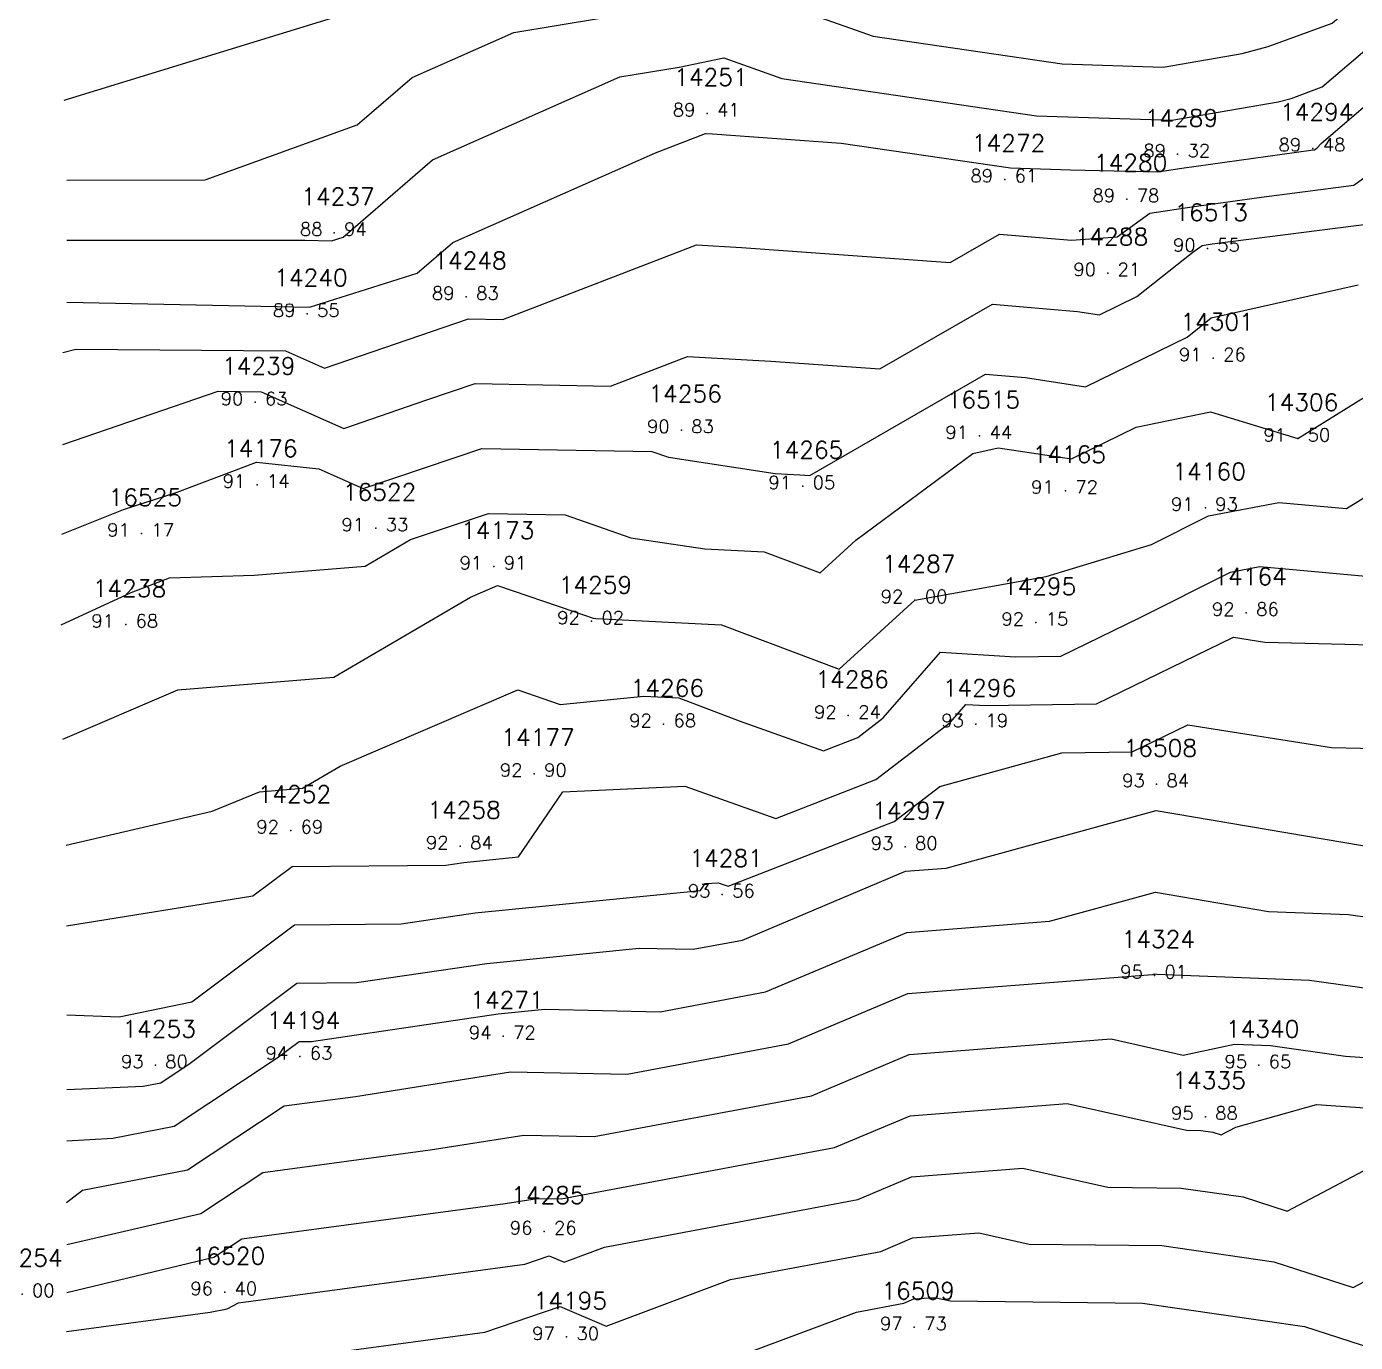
# Model space of a CAD drawing. Header units: millimetres. Extents: x 1412565 to 1412813, y 4931476 to 4931699.
# Drawn here: x 1412748.44 to 1412768.57, y 4931496.08 to 4931516.03 of the extents above; entities that cross this region are included whole.
import ezdxf
from ezdxf.enums import TextEntityAlignment as Align

# ---------------------------------------------------------------- set-up
doc = ezdxf.new("R2010")
doc.units = ezdxf.units.MM
for name, color, linetype in [('CIVIL', 50, 'Continuous'), ('CIVIL-DRAW', 80, 'Continuous'), ('CIVIL-NONAME', 130, 'Continuous'), ('CIVIL-TEXT', 240, 'Continuous'), ('CIVIL-Z', 50, 'Continuous'), ('Tcontours0', 7, 'Continuous'), ('Tcontours1', 7, 'Continuous'), ('Tcontours2', 7, 'Continuous')]:
    doc.layers.add(name, color=color, linetype=linetype)
doc.styles.add('CIVILCADMAIN', font='TXT.SHX')
doc.styles.get("Standard").update_dxf_attribs({"font": 'arial.ttf'})

# ---------------------------------------------------------------- blocks, each defined once
blk = doc.blocks.new('CIVIL-ZZ')
at = {"layer": 'CIVIL-DRAW'}
blk.add_point((0, 0), dxfattribs=at)
at = {"layer": 'CIVIL-NONAME'}
blk.add_attdef('NAME', text='', height=1.8, dxfattribs=at).set_placement((0, 2.1), align=Align.CENTER)
at = {"layer": 'CIVIL-TEXT', "flags": 8}
blk.add_attdef('TEXT', text='', height=2, dxfattribs=at).set_placement((0.2, -3.3), align=Align.CENTER)
at = {"layer": 'CIVIL-Z'}
blk.add_attdef('Z1', text='', height=1.6, dxfattribs=at).set_placement((-0.75, -0.225), align=Align.RIGHT)
blk.add_attdef('Z2', (0.75, -0.225), '', height=1.6, dxfattribs=at)

msp = doc.modelspace()

# ---------------------------------------------------------------- linework, layer by layer
at = {"layer": 'Tcontours0'}
for points, elevation in [([(1412748.989, 4931511.087), (1412749.183, 4931511.137), (1412752.361, 4931511.112), (1412752.953, 4931510.848), (1412754.945, 4931511.532), (1412755.134, 4931511.596), (1412755.654, 4931511.587), (1412758.588, 4931512.716), (1412759.272, 4931512.677), (1412762.431, 4931512.451), (1412763.179, 4931512.881), (1412764.274, 4931512.787), (1412764.962, 4931512.837), (1412765.459, 4931513.196), (1412766.129, 4931513.299), (1412767.152, 4931513.441), (1412768.549, 4931513.62), (1412769.563, 4931514.367)], 90), ([(1412749.043, 4931498.199), (1412749.288, 4931498.387), (1412750.875, 4931498.692), (1412752.342, 4931499.664), (1412753.42, 4931499.808), (1412755.773, 4931500.182), (1412757.54, 4931500.145), (1412759.985, 4931500.605), (1412761.793, 4931501.367), (1412765.499, 4931501.656), (1412765.53, 4931501.665), (1412765.564, 4931501.659), (1412767.879, 4931501.572), (1412769.25, 4931501.379)], 95)]:
    msp.add_lwpolyline(points, dxfattribs=dict(at, elevation=elevation))
at = {"layer": 'Tcontours1'}
for points, elevation in [([(1412749.007, 4931514.91), (1412753.848, 4931516.395), (1412753.975, 4931516.505), (1412754.21, 4931516.609), (1412757.29, 4931517.119), (1412759.631, 4931517.597), (1412762.645, 4931516.526), (1412764.524, 4931516.251), (1412765.525, 4931516.218), (1412766.31, 4931516.354), (1412766.909, 4931516.512), (1412768.367, 4931517.046), (1412769.183, 4931517.747)], 88), ([(1412749.05, 4931512.786), (1412752.661, 4931512.79), (1412753.06, 4931512.779), (1412753.235, 4931512.835), (1412754.59, 4931514.005), (1412757.43, 4931515.262), (1412758.326, 4931515.411), (1412759.006, 4931515.55), (1412759.883, 4931515.238), (1412763.739, 4931514.673), (1412765.794, 4931514.606), (1412767.405, 4931514.885), (1412767.599, 4931514.936), (1412768.072, 4931515.11), (1412769.805, 4931516.598)], 89), ([(1412748.974, 4931508.329), (1412749.906, 4931508.705), (1412750.721, 4931508.966), (1412751.922, 4931509.423), (1412752.867, 4931509.32), (1412753.537, 4931509.023), (1412754.031, 4931509.192), (1412755.336, 4931509.629), (1412757.913, 4931509.584), (1412758.166, 4931509.496), (1412759.782, 4931509.253), (1412760.156, 4931509.232), (1412760.306, 4931509.221), (1412762.971, 4931510.755), (1412763.574, 4931510.704), (1412764.485, 4931510.564), (1412766.024, 4931511.319), (1412766.387, 4931511.608), (1412768.616, 4931512.11)], 91), ([(1412748.99, 4931505.223), (1412750.732, 4931505.971), (1412753.094, 4931506.164), (1412755.165, 4931507.378), (1412755.575, 4931507.555), (1412756.731, 4931507.161), (1412757.023, 4931507.059), (1412757.066, 4931507.052), (1412758.97, 4931506.956), (1412760.751, 4931506.282), (1412761.9, 4931507.33), (1412763.887, 4931507.688), (1412765.482, 4931508.176), (1412766.347, 4931508.61), (1412767.413, 4931508.809), (1412768.439, 4931508.718), (1412769.721, 4931509.514)], 92), ([(1412749.043, 4931502.393), (1412751.867, 4931502.846), (1412752.462, 4931503.292), (1412754.793, 4931503.315), (1412755.065, 4931503.355), (1412755.892, 4931503.438), (1412756.562, 4931504.423), (1412758.414, 4931504.512), (1412759.79, 4931504.02), (1412761.309, 4931504.611), (1412762.434, 4931505.476), (1412762.673, 4931505.75), (1412762.986, 4931505.731), (1412764.65, 4931505.758), (1412766.726, 4931506.769), (1412767.203, 4931506.693), (1412769.424, 4931506.638)], 93), ([(1412749.05, 4931499.913), (1412750.206, 4931499.965), (1412750.471, 4931500.015), (1412750.918, 4931500.311), (1412752.535, 4931501.524), (1412753.435, 4931501.533), (1412755.411, 4931501.823), (1412757.721, 4931502.054), (1412758.54, 4931502.037), (1412759.287, 4931502.178), (1412761.757, 4931503.22), (1412762.375, 4931503.268), (1412765.556, 4931504.143), (1412768.951, 4931503.565)], 94), ([(1412749.049, 4931496.837), (1412751.278, 4931497.369), (1412751.698, 4931497.647), (1412755.69, 4931498.183), (1412756.175, 4931498.26), (1412756.54, 4931498.252), (1412760.683, 4931499.032), (1412761.828, 4931499.515), (1412764.205, 4931499.7), (1412766.014, 4931499.293), (1412766.229, 4931499.291), (1412766.411, 4931499.264), (1412766.54, 4931499.223), (1412766.764, 4931499.341), (1412767.986, 4931499.684), (1412769.676, 4931499.566)], 96), ([(1412752.686, 4931495.868), (1412755.383, 4931496.233), (1412756.522, 4931496.622), (1412757.221, 4931496.326), (1412759.104, 4931497.03), (1412761.381, 4931497.458), (1412761.864, 4931497.662), (1412762.867, 4931497.74), (1412763.63, 4931497.569), (1412765.641, 4931497.545), (1412767.337, 4931497.301), (1412768.54, 4931496.91), (1412769.953, 4931497.66)], 97)]:
    msp.add_lwpolyline(points, dxfattribs=dict(at, elevation=elevation))
at = {"layer": 'Tcontours2'}
for points, elevation in [([(1412749.05, 4931513.699), (1412751.142, 4931513.702), (1412753.45, 4931514.536), (1412754.283, 4931515.255), (1412755.82, 4931515.935), (1412757.808, 4931516.265), (1412759.318, 4931516.573), (1412761.264, 4931515.882), (1412764.132, 4931515.462), (1412765.66, 4931515.412), (1412766.857, 4931515.62), (1412767.254, 4931515.724), (1412768.219, 4931516.078), (1412769.494, 4931517.173)], 88.5), ([(1412749.05, 4931511.85), (1412752.724, 4931511.771), (1412754.358, 4931512.29), (1412754.897, 4931512.755), (1412757.968, 4931514.114), (1412758.725, 4931514.406), (1412758.83, 4931514.4), (1412760.779, 4931514.26), (1412763.346, 4931513.884), (1412764.254, 4931513.854), (1412765.579, 4931513.824), (1412765.946, 4931513.881), (1412767.9, 4931514.152), (1412767.954, 4931514.158), (1412767.993, 4931514.187), (1412768.057, 4931514.255), (1412770.116, 4931516.024)], 89.5), ([(1412748.989, 4931509.688), (1412751.339, 4931510.497), (1412751.995, 4931510.491), (1412753.245, 4931509.935), (1412754.488, 4931510.362), (1412755.235, 4931510.613), (1412757.284, 4931510.577), (1412758.451, 4931511.026), (1412759.714, 4931510.955), (1412761.369, 4931510.836), (1412763.075, 4931511.818), (1412764.363, 4931511.708), (1412764.697, 4931511.656), (1412765.262, 4931511.934), (1412766.108, 4931512.606), (1412766.251, 4931512.709), (1412766.312, 4931512.718), (1412766.405, 4931512.731), (1412769.143, 4931513.081)], 90.5), ([(1412748.964, 4931506.954), (1412750.025, 4931507.447), (1412750.603, 4931507.667), (1412751.889, 4931507.711), (1412753.569, 4931507.848), (1412754.255, 4931508.25), (1412755.437, 4931508.646), (1412756.598, 4931508.626), (1412757.594, 4931508.277), (1412758.715, 4931508.109), (1412759.617, 4931508.063), (1412760.461, 4931507.744), (1412761.005, 4931508.241), (1412762.775, 4931509.553), (1412763.159, 4931509.642), (1412764.273, 4931509.471), (1412765.251, 4931509.951), (1412766.377, 4931510.187), (1412767.7, 4931509.78), (1412769.604, 4931510.963)], 91.5), ([(1412749.039, 4931503.618), (1412751.25, 4931504.131), (1412751.97, 4931504.427), (1412752.62, 4931504.48), (1412753.19, 4931504.814), (1412755.884, 4931505.969), (1412756.525, 4931505.75), (1412757.793, 4931505.875), (1412758.323, 4931505.849), (1412759.235, 4931505.503), (1412760.514, 4931505.046), (1412761.033, 4931505.248), (1412761.418, 4931505.544), (1412762.287, 4931506.54), (1412763.424, 4931506.472), (1412764.109, 4931506.483), (1412765.303, 4931507.064), (1412766.68, 4931507.755), (1412767.126, 4931507.839), (1412769.177, 4931507.656)], 92.5), ([(1412749.049, 4931501.042), (1412749.842, 4931501.014), (1412750.944, 4931501.242), (1412752.498, 4931502.408), (1412754.114, 4931502.424), (1412755.238, 4931502.589), (1412758.649, 4931502.931), (1412758.721, 4931503.036), (1412758.919, 4931503.046), (1412759.067, 4931502.993), (1412761.585, 4931503.973), (1412762.276, 4931504.505), (1412764.127, 4931505.016), (1412765.192, 4931505.033), (1412766.032, 4931505.442), (1412768.212, 4931505.097), (1412769.531, 4931505.064)], 93.5), ([(1412749.048, 4931499.135), (1412749.747, 4931499.176), (1412750.673, 4931499.354), (1412752.237, 4931500.39), (1412752.571, 4931500.64), (1412752.756, 4931500.642), (1412755.584, 4931501.057), (1412756.29, 4931501.128), (1412758.04, 4931501.091), (1412759.636, 4931501.391), (1412761.775, 4931502.293), (1412763.937, 4931502.462), (1412765.543, 4931502.904), (1412767.257, 4931502.612), (1412768.47, 4931502.566), (1412769.188, 4931502.465)], 94.5), ([(1412749.049, 4931497.564), (1412751.077, 4931498.031), (1412752.02, 4931498.655), (1412754.555, 4931498.996), (1412755.974, 4931499.221), (1412757.04, 4931499.198), (1412760.334, 4931499.818), (1412761.811, 4931500.441), (1412764.874, 4931500.68), (1412765.964, 4931500.435), (1412766.74, 4931500.599), (1412767.287, 4931500.578), (1412768.424, 4931500.418), (1412769.363, 4931500.353)], 95.5), ([(1412749.043, 4931496.244), (1412751.219, 4931496.536), (1412751.476, 4931496.589), (1412751.648, 4931496.678), (1412755.989, 4931497.265), (1412756.358, 4931497.391), (1412756.585, 4931497.295), (1412757.196, 4931497.523), (1412761.032, 4931498.245), (1412761.846, 4931498.588), (1412763.536, 4931498.72), (1412764.822, 4931498.431), (1412765.935, 4931498.418), (1412766.874, 4931498.283), (1412767.54, 4931498.067), (1412768.695, 4931498.679)], 96.5), ([(1412757.856, 4931495.357), (1412761.012, 4931496.537), (1412761.729, 4931496.672), (1412761.882, 4931496.736), (1412762.198, 4931496.761), (1412762.438, 4931496.707), (1412765.346, 4931496.672), (1412767.8, 4931496.32), (1412769.003, 4931495.929)], 97.5)]:
    msp.add_lwpolyline(points, dxfattribs=dict(at, elevation=elevation))

# ---------------------------------------------------------------- block references
at = {"layer": 'CIVIL'}
ref = msp.add_blockref('CIVIL-ZZ', (1412758.75, 4931514.71, 89.41), dxfattribs=dict(at, xscale=0.2, yscale=0.2))
ref.add_attrib('Z2', '41', (1412758.9, 4931514.665), dxfattribs={"layer": 'CIVIL-Z', "height": 0.2, "style": 'CIVILCADMAIN'})
ref.add_attrib('Z1', '89', (1412758.23, 4931514.665), dxfattribs={"layer": 'CIVIL-Z', "height": 0.2, "style": 'CIVILCADMAIN'})
ref.add_attrib('NAME', '14251', (1412758.25, 4931515.13), dxfattribs={"layer": 'CIVIL-NONAME', "height": 0.26, "style": 'CIVILCADMAIN'})
ref = msp.add_blockref('CIVIL-ZZ', (1412765.88, 4931514.09, 89.32), dxfattribs=dict(at, xscale=0.2, yscale=0.2))
ref.add_attrib('Z2', '32', (1412766.03, 4931514.045), dxfattribs={"layer": 'CIVIL-Z', "height": 0.2, "style": 'CIVILCADMAIN'})
ref.add_attrib('Z1', '89', (1412765.36, 4931514.045), dxfattribs={"layer": 'CIVIL-Z', "height": 0.2, "style": 'CIVILCADMAIN'})
ref.add_attrib('NAME', '14289', (1412765.38, 4931514.51), dxfattribs={"layer": 'CIVIL-NONAME', "height": 0.26, "style": 'CIVILCADMAIN'})
ref = msp.add_blockref('CIVIL-ZZ', (1412767.93, 4931514.18, 89.48), dxfattribs=dict(at, xscale=0.2, yscale=0.2))
ref.add_attrib('Z2', '48', (1412768.08, 4931514.135), dxfattribs={"layer": 'CIVIL-Z', "height": 0.2, "style": 'CIVILCADMAIN'})
ref.add_attrib('Z1', '89', (1412767.41, 4931514.135), dxfattribs={"layer": 'CIVIL-Z', "height": 0.2, "style": 'CIVILCADMAIN'})
ref.add_attrib('NAME', '14294', (1412767.43, 4931514.6), dxfattribs={"layer": 'CIVIL-NONAME', "height": 0.26, "style": 'CIVILCADMAIN'})
ref = msp.add_blockref('CIVIL-ZZ', (1412763.26, 4931513.71, 89.61), dxfattribs=dict(at, xscale=0.2, yscale=0.2))
ref.add_attrib('Z2', '61', (1412763.41, 4931513.665), dxfattribs={"layer": 'CIVIL-Z', "height": 0.2, "style": 'CIVILCADMAIN'})
ref.add_attrib('Z1', '89', (1412762.74, 4931513.665), dxfattribs={"layer": 'CIVIL-Z', "height": 0.2, "style": 'CIVILCADMAIN'})
ref.add_attrib('NAME', '14272', (1412762.76, 4931514.13), dxfattribs={"layer": 'CIVIL-NONAME', "height": 0.26, "style": 'CIVILCADMAIN'})
ref = msp.add_blockref('CIVIL-ZZ', (1412765.11, 4931513.41, 89.78), dxfattribs=dict(at, xscale=0.2, yscale=0.2))
ref.add_attrib('Z2', '78', (1412765.26, 4931513.365), dxfattribs={"layer": 'CIVIL-Z', "height": 0.2, "style": 'CIVILCADMAIN'})
ref.add_attrib('Z1', '89', (1412764.59, 4931513.365), dxfattribs={"layer": 'CIVIL-Z', "height": 0.2, "style": 'CIVILCADMAIN'})
ref.add_attrib('NAME', '14280', (1412764.61, 4931513.83), dxfattribs={"layer": 'CIVIL-NONAME', "height": 0.26, "style": 'CIVILCADMAIN'})
ref = msp.add_blockref('CIVIL-ZZ', (1412753.1, 4931512.9, 88.94), dxfattribs=dict(at, xscale=0.2, yscale=0.2))
ref.add_attrib('Z2', '94', (1412753.25, 4931512.855), dxfattribs={"layer": 'CIVIL-Z', "height": 0.2, "style": 'CIVILCADMAIN'})
ref.add_attrib('Z1', '88', (1412752.58, 4931512.855), dxfattribs={"layer": 'CIVIL-Z', "height": 0.2, "style": 'CIVILCADMAIN'})
ref.add_attrib('NAME', '14237', (1412752.6, 4931513.32), dxfattribs={"layer": 'CIVIL-NONAME', "height": 0.26, "style": 'CIVILCADMAIN'})
ref = msp.add_blockref('CIVIL-ZZ', (1412766.33, 4931512.66, 90.55), dxfattribs=dict(at, xscale=0.2, yscale=0.2))
ref.add_attrib('Z2', '55', (1412766.48, 4931512.615), dxfattribs={"layer": 'CIVIL-Z', "height": 0.2, "style": 'CIVILCADMAIN'})
ref.add_attrib('Z1', '90', (1412765.81, 4931512.615), dxfattribs={"layer": 'CIVIL-Z', "height": 0.2, "style": 'CIVILCADMAIN'})
ref.add_attrib('NAME', '16513', (1412765.83, 4931513.08), dxfattribs={"layer": 'CIVIL-NONAME', "height": 0.26, "style": 'CIVILCADMAIN'})
ref = msp.add_blockref('CIVIL-ZZ', (1412764.82, 4931512.29, 90.21), dxfattribs=dict(at, xscale=0.2, yscale=0.2))
ref.add_attrib('Z2', '21', (1412764.97, 4931512.245), dxfattribs={"layer": 'CIVIL-Z', "height": 0.2, "style": 'CIVILCADMAIN'})
ref.add_attrib('Z1', '90', (1412764.3, 4931512.245), dxfattribs={"layer": 'CIVIL-Z', "height": 0.2, "style": 'CIVILCADMAIN'})
ref.add_attrib('NAME', '14288', (1412764.32, 4931512.71), dxfattribs={"layer": 'CIVIL-NONAME', "height": 0.26, "style": 'CIVILCADMAIN'})
ref = msp.add_blockref('CIVIL-ZZ', (1412755.1, 4931511.93, 89.83), dxfattribs=dict(at, xscale=0.2, yscale=0.2))
ref.add_attrib('Z2', '83', (1412755.25, 4931511.885), dxfattribs={"layer": 'CIVIL-Z', "height": 0.2, "style": 'CIVILCADMAIN'})
ref.add_attrib('Z1', '89', (1412754.58, 4931511.885), dxfattribs={"layer": 'CIVIL-Z', "height": 0.2, "style": 'CIVILCADMAIN'})
ref.add_attrib('NAME', '14248', (1412754.6, 4931512.35), dxfattribs={"layer": 'CIVIL-NONAME', "height": 0.26, "style": 'CIVILCADMAIN'})
ref = msp.add_blockref('CIVIL-ZZ', (1412752.69, 4931511.67, 89.55), dxfattribs=dict(at, xscale=0.2, yscale=0.2))
ref.add_attrib('Z2', '55', (1412752.84, 4931511.625), dxfattribs={"layer": 'CIVIL-Z', "height": 0.2, "style": 'CIVILCADMAIN'})
ref.add_attrib('Z1', '89', (1412752.17, 4931511.625), dxfattribs={"layer": 'CIVIL-Z', "height": 0.2, "style": 'CIVILCADMAIN'})
ref.add_attrib('NAME', '14240', (1412752.19, 4931512.09), dxfattribs={"layer": 'CIVIL-NONAME', "height": 0.26, "style": 'CIVILCADMAIN'})
ref = msp.add_blockref('CIVIL-ZZ', (1412766.42, 4931511, 91.26), dxfattribs=dict(at, xscale=0.2, yscale=0.2))
ref.add_attrib('Z2', '26', (1412766.57, 4931510.955), dxfattribs={"layer": 'CIVIL-Z', "height": 0.2, "style": 'CIVILCADMAIN'})
ref.add_attrib('Z1', '91', (1412765.9, 4931510.955), dxfattribs={"layer": 'CIVIL-Z', "height": 0.2, "style": 'CIVILCADMAIN'})
ref.add_attrib('NAME', '14301', (1412765.92, 4931511.42), dxfattribs={"layer": 'CIVIL-NONAME', "height": 0.26, "style": 'CIVILCADMAIN'})
ref = msp.add_blockref('CIVIL-ZZ', (1412751.9, 4931510.33, 90.63), dxfattribs=dict(at, xscale=0.2, yscale=0.2))
ref.add_attrib('Z2', '63', (1412752.05, 4931510.285), dxfattribs={"layer": 'CIVIL-Z', "height": 0.2, "style": 'CIVILCADMAIN'})
ref.add_attrib('Z1', '90', (1412751.38, 4931510.285), dxfattribs={"layer": 'CIVIL-Z', "height": 0.2, "style": 'CIVILCADMAIN'})
ref.add_attrib('NAME', '14239', (1412751.4, 4931510.75), dxfattribs={"layer": 'CIVIL-NONAME', "height": 0.26, "style": 'CIVILCADMAIN'})
ref = msp.add_blockref('CIVIL-ZZ', (1412758.36, 4931509.91, 90.83), dxfattribs=dict(at, xscale=0.2, yscale=0.2))
ref.add_attrib('Z2', '83', (1412758.51, 4931509.865), dxfattribs={"layer": 'CIVIL-Z', "height": 0.2, "style": 'CIVILCADMAIN'})
ref.add_attrib('Z1', '90', (1412757.84, 4931509.865), dxfattribs={"layer": 'CIVIL-Z', "height": 0.2, "style": 'CIVILCADMAIN'})
ref.add_attrib('NAME', '14256', (1412757.86, 4931510.33), dxfattribs={"layer": 'CIVIL-NONAME', "height": 0.26, "style": 'CIVILCADMAIN'})
ref = msp.add_blockref('CIVIL-ZZ', (1412762.88, 4931509.82, 91.44), dxfattribs=dict(at, xscale=0.2, yscale=0.2))
ref.add_attrib('Z2', '44', (1412763.03, 4931509.775), dxfattribs={"layer": 'CIVIL-Z', "height": 0.2, "style": 'CIVILCADMAIN'})
ref.add_attrib('Z1', '91', (1412762.36, 4931509.775), dxfattribs={"layer": 'CIVIL-Z', "height": 0.2, "style": 'CIVILCADMAIN'})
ref.add_attrib('NAME', '16515', (1412762.38, 4931510.24), dxfattribs={"layer": 'CIVIL-NONAME', "height": 0.26, "style": 'CIVILCADMAIN'})
ref = msp.add_blockref('CIVIL-ZZ', (1412767.7, 4931509.78, 91.5), dxfattribs=dict(at, xscale=0.2, yscale=0.2))
ref.add_attrib('Z2', '50', (1412767.85, 4931509.735), dxfattribs={"layer": 'CIVIL-Z', "height": 0.2, "style": 'CIVILCADMAIN'})
ref.add_attrib('Z1', '91', (1412767.18, 4931509.735), dxfattribs={"layer": 'CIVIL-Z', "height": 0.2, "style": 'CIVILCADMAIN'})
ref.add_attrib('NAME', '14306', (1412767.2, 4931510.2), dxfattribs={"layer": 'CIVIL-NONAME', "height": 0.26, "style": 'CIVILCADMAIN'})
ref = msp.add_blockref('CIVIL-ZZ', (1412751.93, 4931509.08, 91.14), dxfattribs=dict(at, xscale=0.2, yscale=0.2))
ref.add_attrib('Z2', '14', (1412752.08, 4931509.035), dxfattribs={"layer": 'CIVIL-Z', "height": 0.2, "style": 'CIVILCADMAIN'})
ref.add_attrib('Z1', '91', (1412751.41, 4931509.035), dxfattribs={"layer": 'CIVIL-Z', "height": 0.2, "style": 'CIVILCADMAIN'})
ref.add_attrib('NAME', '14176', (1412751.43, 4931509.5), dxfattribs={"layer": 'CIVIL-NONAME', "height": 0.26, "style": 'CIVILCADMAIN'})
ref = msp.add_blockref('CIVIL-ZZ', (1412760.2, 4931509.06, 91.05), dxfattribs=dict(at, xscale=0.2, yscale=0.2))
ref.add_attrib('Z2', '05', (1412760.35, 4931509.015), dxfattribs={"layer": 'CIVIL-Z', "height": 0.2, "style": 'CIVILCADMAIN'})
ref.add_attrib('Z1', '91', (1412759.68, 4931509.015), dxfattribs={"layer": 'CIVIL-Z', "height": 0.2, "style": 'CIVILCADMAIN'})
ref.add_attrib('NAME', '14265', (1412759.7, 4931509.48), dxfattribs={"layer": 'CIVIL-NONAME', "height": 0.26, "style": 'CIVILCADMAIN'})
ref = msp.add_blockref('CIVIL-ZZ', (1412764.18, 4931508.99, 91.72), dxfattribs=dict(at, xscale=0.2, yscale=0.2))
ref.add_attrib('Z2', '72', (1412764.33, 4931508.945), dxfattribs={"layer": 'CIVIL-Z', "height": 0.2, "style": 'CIVILCADMAIN'})
ref.add_attrib('Z1', '91', (1412763.66, 4931508.945), dxfattribs={"layer": 'CIVIL-Z', "height": 0.2, "style": 'CIVILCADMAIN'})
ref.add_attrib('NAME', '14165', (1412763.68, 4931509.41), dxfattribs={"layer": 'CIVIL-NONAME', "height": 0.26, "style": 'CIVILCADMAIN'})
ref = msp.add_blockref('CIVIL-ZZ', (1412766.3, 4931508.73, 91.93), dxfattribs=dict(at, xscale=0.2, yscale=0.2))
ref.add_attrib('Z2', '93', (1412766.45, 4931508.685), dxfattribs={"layer": 'CIVIL-Z', "height": 0.2, "style": 'CIVILCADMAIN'})
ref.add_attrib('Z1', '91', (1412765.78, 4931508.685), dxfattribs={"layer": 'CIVIL-Z', "height": 0.2, "style": 'CIVILCADMAIN'})
ref.add_attrib('NAME', '14160', (1412765.8, 4931509.15), dxfattribs={"layer": 'CIVIL-NONAME', "height": 0.26, "style": 'CIVILCADMAIN'})
ref = msp.add_blockref('CIVIL-ZZ', (1412750.18, 4931508.34, 91.17), dxfattribs=dict(at, xscale=0.2, yscale=0.2))
ref.add_attrib('Z2', '17', (1412750.33, 4931508.295), dxfattribs={"layer": 'CIVIL-Z', "height": 0.2, "style": 'CIVILCADMAIN'})
ref.add_attrib('Z1', '91', (1412749.66, 4931508.295), dxfattribs={"layer": 'CIVIL-Z', "height": 0.2, "style": 'CIVILCADMAIN'})
ref.add_attrib('NAME', '16525', (1412749.68, 4931508.76), dxfattribs={"layer": 'CIVIL-NONAME', "height": 0.26, "style": 'CIVILCADMAIN'})
ref = msp.add_blockref('CIVIL-ZZ', (1412753.73, 4931508.42, 91.33), dxfattribs=dict(at, xscale=0.2, yscale=0.2))
ref.add_attrib('Z2', '33', (1412753.88, 4931508.375), dxfattribs={"layer": 'CIVIL-Z', "height": 0.2, "style": 'CIVILCADMAIN'})
ref.add_attrib('Z1', '91', (1412753.21, 4931508.375), dxfattribs={"layer": 'CIVIL-Z', "height": 0.2, "style": 'CIVILCADMAIN'})
ref.add_attrib('NAME', '16522', (1412753.23, 4931508.84), dxfattribs={"layer": 'CIVIL-NONAME', "height": 0.26, "style": 'CIVILCADMAIN'})
ref = msp.add_blockref('CIVIL-ZZ', (1412755.52, 4931507.84, 91.91), dxfattribs=dict(at, xscale=0.2, yscale=0.2))
ref.add_attrib('Z2', '91', (1412755.67, 4931507.795), dxfattribs={"layer": 'CIVIL-Z', "height": 0.2, "style": 'CIVILCADMAIN'})
ref.add_attrib('Z1', '91', (1412755, 4931507.795), dxfattribs={"layer": 'CIVIL-Z', "height": 0.2, "style": 'CIVILCADMAIN'})
ref.add_attrib('NAME', '14173', (1412755.02, 4931508.26), dxfattribs={"layer": 'CIVIL-NONAME', "height": 0.26, "style": 'CIVILCADMAIN'})
ref = msp.add_blockref('CIVIL-ZZ', (1412761.9, 4931507.33, 92), dxfattribs=dict(at, xscale=0.2, yscale=0.2))
ref.add_attrib('Z2', '00', (1412762.05, 4931507.285), dxfattribs={"layer": 'CIVIL-Z', "height": 0.2, "style": 'CIVILCADMAIN'})
ref.add_attrib('Z1', '92', (1412761.38, 4931507.285), dxfattribs={"layer": 'CIVIL-Z', "height": 0.2, "style": 'CIVILCADMAIN'})
ref.add_attrib('NAME', '14287', (1412761.4, 4931507.75), dxfattribs={"layer": 'CIVIL-NONAME', "height": 0.26, "style": 'CIVILCADMAIN'})
ref = msp.add_blockref('CIVIL-ZZ', (1412766.92, 4931507.14, 92.86), dxfattribs=dict(at, xscale=0.2, yscale=0.2))
ref.add_attrib('Z2', '86', (1412767.07, 4931507.095), dxfattribs={"layer": 'CIVIL-Z', "height": 0.2, "style": 'CIVILCADMAIN'})
ref.add_attrib('Z1', '92', (1412766.4, 4931507.095), dxfattribs={"layer": 'CIVIL-Z', "height": 0.2, "style": 'CIVILCADMAIN'})
ref.add_attrib('NAME', '14164', (1412766.42, 4931507.56), dxfattribs={"layer": 'CIVIL-NONAME', "height": 0.26, "style": 'CIVILCADMAIN'})
ref = msp.add_blockref('CIVIL-ZZ', (1412749.94, 4931506.96, 91.68), dxfattribs=dict(at, xscale=0.2, yscale=0.2))
ref.add_attrib('Z2', '68', (1412750.09, 4931506.915), dxfattribs={"layer": 'CIVIL-Z', "height": 0.2, "style": 'CIVILCADMAIN'})
ref.add_attrib('Z1', '91', (1412749.42, 4931506.915), dxfattribs={"layer": 'CIVIL-Z', "height": 0.2, "style": 'CIVILCADMAIN'})
ref.add_attrib('NAME', '14238', (1412749.44, 4931507.38), dxfattribs={"layer": 'CIVIL-NONAME', "height": 0.26, "style": 'CIVILCADMAIN'})
ref = msp.add_blockref('CIVIL-ZZ', (1412757, 4931507.01, 92.02), dxfattribs=dict(at, xscale=0.2, yscale=0.2))
ref.add_attrib('Z2', '02', (1412757.15, 4931506.965), dxfattribs={"layer": 'CIVIL-Z', "height": 0.2, "style": 'CIVILCADMAIN'})
ref.add_attrib('Z1', '92', (1412756.48, 4931506.965), dxfattribs={"layer": 'CIVIL-Z', "height": 0.2, "style": 'CIVILCADMAIN'})
ref.add_attrib('NAME', '14259', (1412756.5, 4931507.43), dxfattribs={"layer": 'CIVIL-NONAME', "height": 0.26, "style": 'CIVILCADMAIN'})
ref = msp.add_blockref('CIVIL-ZZ', (1412763.73, 4931506.99, 92.15), dxfattribs=dict(at, xscale=0.2, yscale=0.2))
ref.add_attrib('Z2', '15', (1412763.88, 4931506.945), dxfattribs={"layer": 'CIVIL-Z', "height": 0.2, "style": 'CIVILCADMAIN'})
ref.add_attrib('Z1', '92', (1412763.21, 4931506.945), dxfattribs={"layer": 'CIVIL-Z', "height": 0.2, "style": 'CIVILCADMAIN'})
ref.add_attrib('NAME', '14295', (1412763.23, 4931507.41), dxfattribs={"layer": 'CIVIL-NONAME', "height": 0.26, "style": 'CIVILCADMAIN'})
ref = msp.add_blockref('CIVIL-ZZ', (1412758.09, 4931505.45, 92.68), dxfattribs=dict(at, xscale=0.2, yscale=0.2))
ref.add_attrib('Z2', '68', (1412758.24, 4931505.405), dxfattribs={"layer": 'CIVIL-Z', "height": 0.2, "style": 'CIVILCADMAIN'})
ref.add_attrib('Z1', '92', (1412757.57, 4931505.405), dxfattribs={"layer": 'CIVIL-Z', "height": 0.2, "style": 'CIVILCADMAIN'})
ref.add_attrib('NAME', '14266', (1412757.59, 4931505.87), dxfattribs={"layer": 'CIVIL-NONAME', "height": 0.26, "style": 'CIVILCADMAIN'})
ref = msp.add_blockref('CIVIL-ZZ', (1412760.89, 4931505.58, 92.24), dxfattribs=dict(at, xscale=0.2, yscale=0.2))
ref.add_attrib('Z2', '24', (1412761.04, 4931505.535), dxfattribs={"layer": 'CIVIL-Z', "height": 0.2, "style": 'CIVILCADMAIN'})
ref.add_attrib('Z1', '92', (1412760.37, 4931505.535), dxfattribs={"layer": 'CIVIL-Z', "height": 0.2, "style": 'CIVILCADMAIN'})
ref.add_attrib('NAME', '14286', (1412760.39, 4931506), dxfattribs={"layer": 'CIVIL-NONAME', "height": 0.26, "style": 'CIVILCADMAIN'})
ref = msp.add_blockref('CIVIL-ZZ', (1412762.82, 4931505.45, 93.19), dxfattribs=dict(at, xscale=0.2, yscale=0.2))
ref.add_attrib('Z2', '19', (1412762.97, 4931505.405), dxfattribs={"layer": 'CIVIL-Z', "height": 0.2, "style": 'CIVILCADMAIN'})
ref.add_attrib('Z1', '93', (1412762.3, 4931505.405), dxfattribs={"layer": 'CIVIL-Z', "height": 0.2, "style": 'CIVILCADMAIN'})
ref.add_attrib('NAME', '14296', (1412762.32, 4931505.87), dxfattribs={"layer": 'CIVIL-NONAME', "height": 0.26, "style": 'CIVILCADMAIN'})
ref = msp.add_blockref('CIVIL-ZZ', (1412756.13, 4931504.7, 92.9), dxfattribs=dict(at, xscale=0.2, yscale=0.2))
ref.add_attrib('Z2', '90', (1412756.28, 4931504.655), dxfattribs={"layer": 'CIVIL-Z', "height": 0.2, "style": 'CIVILCADMAIN'})
ref.add_attrib('Z1', '92', (1412755.61, 4931504.655), dxfattribs={"layer": 'CIVIL-Z', "height": 0.2, "style": 'CIVILCADMAIN'})
ref.add_attrib('NAME', '14177', (1412755.63, 4931505.12), dxfattribs={"layer": 'CIVIL-NONAME', "height": 0.26, "style": 'CIVILCADMAIN'})
ref = msp.add_blockref('CIVIL-ZZ', (1412765.56, 4931504.54, 93.84), dxfattribs=dict(at, xscale=0.2, yscale=0.2))
ref.add_attrib('Z2', '84', (1412765.71, 4931504.495), dxfattribs={"layer": 'CIVIL-Z', "height": 0.2, "style": 'CIVILCADMAIN'})
ref.add_attrib('Z1', '93', (1412765.04, 4931504.495), dxfattribs={"layer": 'CIVIL-Z', "height": 0.2, "style": 'CIVILCADMAIN'})
ref.add_attrib('NAME', '16508', (1412765.06, 4931504.96), dxfattribs={"layer": 'CIVIL-NONAME', "height": 0.26, "style": 'CIVILCADMAIN'})
ref = msp.add_blockref('CIVIL-ZZ', (1412752.44, 4931503.84, 92.69), dxfattribs=dict(at, xscale=0.2, yscale=0.2))
ref.add_attrib('Z2', '69', (1412752.59, 4931503.795), dxfattribs={"layer": 'CIVIL-Z', "height": 0.2, "style": 'CIVILCADMAIN'})
ref.add_attrib('Z1', '92', (1412751.92, 4931503.795), dxfattribs={"layer": 'CIVIL-Z', "height": 0.2, "style": 'CIVILCADMAIN'})
ref.add_attrib('NAME', '14252', (1412751.94, 4931504.26), dxfattribs={"layer": 'CIVIL-NONAME', "height": 0.26, "style": 'CIVILCADMAIN'})
ref = msp.add_blockref('CIVIL-ZZ', (1412755.01, 4931503.6, 92.84), dxfattribs=dict(at, xscale=0.2, yscale=0.2))
ref.add_attrib('Z2', '84', (1412755.16, 4931503.555), dxfattribs={"layer": 'CIVIL-Z', "height": 0.2, "style": 'CIVILCADMAIN'})
ref.add_attrib('Z1', '92', (1412754.49, 4931503.555), dxfattribs={"layer": 'CIVIL-Z', "height": 0.2, "style": 'CIVILCADMAIN'})
ref.add_attrib('NAME', '14258', (1412754.51, 4931504.02), dxfattribs={"layer": 'CIVIL-NONAME', "height": 0.26, "style": 'CIVILCADMAIN'})
ref = msp.add_blockref('CIVIL-ZZ', (1412761.75, 4931503.59, 93.8), dxfattribs=dict(at, xscale=0.2, yscale=0.2))
ref.add_attrib('Z2', '80', (1412761.9, 4931503.545), dxfattribs={"layer": 'CIVIL-Z', "height": 0.2, "style": 'CIVILCADMAIN'})
ref.add_attrib('Z1', '93', (1412761.23, 4931503.545), dxfattribs={"layer": 'CIVIL-Z', "height": 0.2, "style": 'CIVILCADMAIN'})
ref.add_attrib('NAME', '14297', (1412761.25, 4931504.01), dxfattribs={"layer": 'CIVIL-NONAME', "height": 0.26, "style": 'CIVILCADMAIN'})
ref = msp.add_blockref('CIVIL-ZZ', (1412758.98, 4931502.87, 93.56), dxfattribs=dict(at, xscale=0.2, yscale=0.2))
ref.add_attrib('Z2', '56', (1412759.13, 4931502.825), dxfattribs={"layer": 'CIVIL-Z', "height": 0.2, "style": 'CIVILCADMAIN'})
ref.add_attrib('Z1', '93', (1412758.46, 4931502.825), dxfattribs={"layer": 'CIVIL-Z', "height": 0.2, "style": 'CIVILCADMAIN'})
ref.add_attrib('NAME', '14281', (1412758.48, 4931503.29), dxfattribs={"layer": 'CIVIL-NONAME', "height": 0.26, "style": 'CIVILCADMAIN'})
ref = msp.add_blockref('CIVIL-ZZ', (1412765.53, 4931501.64, 95.01), dxfattribs=dict(at, xscale=0.2, yscale=0.2))
ref.add_attrib('Z2', '01', (1412765.68, 4931501.595), dxfattribs={"layer": 'CIVIL-Z', "height": 0.2, "style": 'CIVILCADMAIN'})
ref.add_attrib('Z1', '95', (1412765.01, 4931501.595), dxfattribs={"layer": 'CIVIL-Z', "height": 0.2, "style": 'CIVILCADMAIN'})
ref.add_attrib('NAME', '14324', (1412765.03, 4931502.06), dxfattribs={"layer": 'CIVIL-NONAME', "height": 0.26, "style": 'CIVILCADMAIN'})
ref = msp.add_blockref('CIVIL-ZZ', (1412755.66, 4931500.72, 94.72), dxfattribs=dict(at, xscale=0.2, yscale=0.2))
ref.add_attrib('Z2', '72', (1412755.81, 4931500.675), dxfattribs={"layer": 'CIVIL-Z', "height": 0.2, "style": 'CIVILCADMAIN'})
ref.add_attrib('Z1', '94', (1412755.14, 4931500.675), dxfattribs={"layer": 'CIVIL-Z', "height": 0.2, "style": 'CIVILCADMAIN'})
ref.add_attrib('NAME', '14271', (1412755.16, 4931501.14), dxfattribs={"layer": 'CIVIL-NONAME', "height": 0.26, "style": 'CIVILCADMAIN'})
ref = msp.add_blockref('CIVIL-ZZ', (1412752.58, 4931500.41, 94.63), dxfattribs=dict(at, xscale=0.2, yscale=0.2))
ref.add_attrib('Z2', '63', (1412752.73, 4931500.365), dxfattribs={"layer": 'CIVIL-Z', "height": 0.2, "style": 'CIVILCADMAIN'})
ref.add_attrib('Z1', '94', (1412752.06, 4931500.365), dxfattribs={"layer": 'CIVIL-Z', "height": 0.2, "style": 'CIVILCADMAIN'})
ref.add_attrib('NAME', '14194', (1412752.08, 4931500.83), dxfattribs={"layer": 'CIVIL-NONAME', "height": 0.26, "style": 'CIVILCADMAIN'})
ref = msp.add_blockref('CIVIL-ZZ', (1412750.39, 4931500.28, 93.8), dxfattribs=dict(at, xscale=0.2, yscale=0.2))
ref.add_attrib('Z2', '80', (1412750.54, 4931500.235), dxfattribs={"layer": 'CIVIL-Z', "height": 0.2, "style": 'CIVILCADMAIN'})
ref.add_attrib('Z1', '93', (1412749.87, 4931500.235), dxfattribs={"layer": 'CIVIL-Z', "height": 0.2, "style": 'CIVILCADMAIN'})
ref.add_attrib('NAME', '14253', (1412749.89, 4931500.7), dxfattribs={"layer": 'CIVIL-NONAME', "height": 0.26, "style": 'CIVILCADMAIN'})
ref = msp.add_blockref('CIVIL-ZZ', (1412767.11, 4931500.28, 95.65), dxfattribs=dict(at, xscale=0.2, yscale=0.2))
ref.add_attrib('Z2', '65', (1412767.26, 4931500.235), dxfattribs={"layer": 'CIVIL-Z', "height": 0.2, "style": 'CIVILCADMAIN'})
ref.add_attrib('Z1', '95', (1412766.59, 4931500.235), dxfattribs={"layer": 'CIVIL-Z', "height": 0.2, "style": 'CIVILCADMAIN'})
ref.add_attrib('NAME', '14340', (1412766.61, 4931500.7), dxfattribs={"layer": 'CIVIL-NONAME', "height": 0.26, "style": 'CIVILCADMAIN'})
ref = msp.add_blockref('CIVIL-ZZ', (1412766.3, 4931499.5, 95.88), dxfattribs=dict(at, xscale=0.2, yscale=0.2))
ref.add_attrib('Z2', '88', (1412766.45, 4931499.455), dxfattribs={"layer": 'CIVIL-Z', "height": 0.2, "style": 'CIVILCADMAIN'})
ref.add_attrib('Z1', '95', (1412765.78, 4931499.455), dxfattribs={"layer": 'CIVIL-Z', "height": 0.2, "style": 'CIVILCADMAIN'})
ref.add_attrib('NAME', '14335', (1412765.8, 4931499.92), dxfattribs={"layer": 'CIVIL-NONAME', "height": 0.26, "style": 'CIVILCADMAIN'})
ref = msp.add_blockref('CIVIL-ZZ', (1412756.28, 4931497.76, 96.26), dxfattribs=dict(at, xscale=0.2, yscale=0.2))
ref.add_attrib('Z2', '26', (1412756.43, 4931497.715), dxfattribs={"layer": 'CIVIL-Z', "height": 0.2, "style": 'CIVILCADMAIN'})
ref.add_attrib('Z1', '96', (1412755.76, 4931497.715), dxfattribs={"layer": 'CIVIL-Z', "height": 0.2, "style": 'CIVILCADMAIN'})
ref.add_attrib('NAME', '14285', (1412755.78, 4931498.18), dxfattribs={"layer": 'CIVIL-NONAME', "height": 0.26, "style": 'CIVILCADMAIN'})
ref = msp.add_blockref('CIVIL-ZZ', (1412748.37, 4931496.81, 96), dxfattribs=dict(at, xscale=0.2, yscale=0.2))
ref.add_attrib('Z2', '00', (1412748.52, 4931496.765), dxfattribs={"layer": 'CIVIL-Z', "height": 0.2, "style": 'CIVILCADMAIN'})
ref.add_attrib('Z1', '96', (1412747.85, 4931496.765), dxfattribs={"layer": 'CIVIL-Z', "height": 0.2, "style": 'CIVILCADMAIN'})
ref.add_attrib('NAME', '14254', (1412747.87, 4931497.23), dxfattribs={"layer": 'CIVIL-NONAME', "height": 0.26, "style": 'CIVILCADMAIN'})
ref = msp.add_blockref('CIVIL-ZZ', (1412751.44, 4931496.84, 96.4), dxfattribs=dict(at, xscale=0.2, yscale=0.2))
ref.add_attrib('Z2', '40', (1412751.59, 4931496.795), dxfattribs={"layer": 'CIVIL-Z', "height": 0.2, "style": 'CIVILCADMAIN'})
ref.add_attrib('Z1', '96', (1412750.92, 4931496.795), dxfattribs={"layer": 'CIVIL-Z', "height": 0.2, "style": 'CIVILCADMAIN'})
ref.add_attrib('NAME', '16520', (1412750.94, 4931497.26), dxfattribs={"layer": 'CIVIL-NONAME', "height": 0.26, "style": 'CIVILCADMAIN'})
ref = msp.add_blockref('CIVIL-ZZ', (1412756.62, 4931496.16, 97.3), dxfattribs=dict(at, xscale=0.2, yscale=0.2))
ref.add_attrib('Z2', '30', (1412756.77, 4931496.115), dxfattribs={"layer": 'CIVIL-Z', "height": 0.2, "style": 'CIVILCADMAIN'})
ref.add_attrib('Z1', '97', (1412756.1, 4931496.115), dxfattribs={"layer": 'CIVIL-Z', "height": 0.2, "style": 'CIVILCADMAIN'})
ref.add_attrib('NAME', '14195', (1412756.12, 4931496.58), dxfattribs={"layer": 'CIVIL-NONAME', "height": 0.26, "style": 'CIVILCADMAIN'})
ref = msp.add_blockref('CIVIL-ZZ', (1412761.89, 4931496.31, 97.73), dxfattribs=dict(at, xscale=0.2, yscale=0.2))
ref.add_attrib('Z2', '73', (1412762.04, 4931496.265), dxfattribs={"layer": 'CIVIL-Z', "height": 0.2, "style": 'CIVILCADMAIN'})
ref.add_attrib('Z1', '97', (1412761.37, 4931496.265), dxfattribs={"layer": 'CIVIL-Z', "height": 0.2, "style": 'CIVILCADMAIN'})
ref.add_attrib('NAME', '16509', (1412761.39, 4931496.73), dxfattribs={"layer": 'CIVIL-NONAME', "height": 0.26, "style": 'CIVILCADMAIN'})

doc.saveas('drawing.dxf')
